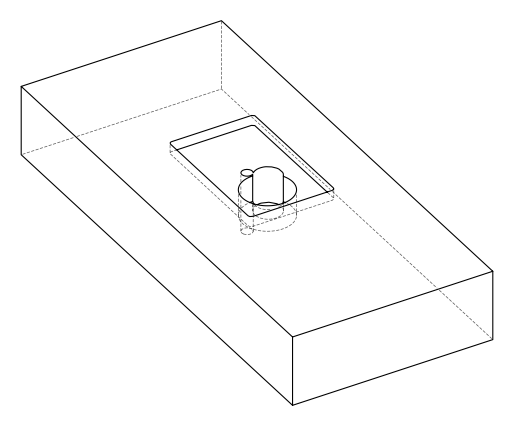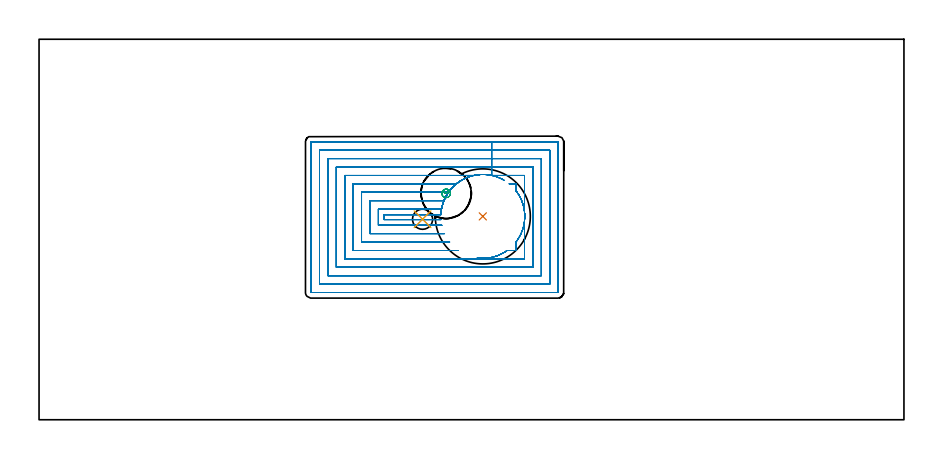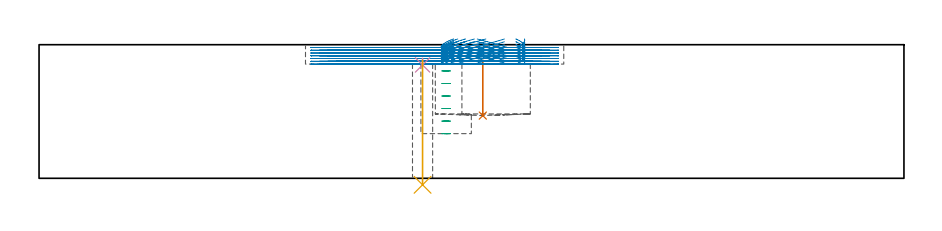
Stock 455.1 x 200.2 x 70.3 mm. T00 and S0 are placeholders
(PLAN: 5 operations, 4 tool changes, 37 min)
(1 INDEXABLE_INSERT_DRILL_BLIND_HOLE_FROM_SOLID | STEP1POCKET | NXT0302_038 | 0.12 min | 72055 mm3)
(2 MILL_RECTANGULAR_POCKET | POCKET_RECTANGULAR_STRAIGHT | UGT0201_123 | Follow Part, ap 1.475, ae 75% | 36.1 min | 97996 mm3)
(3 MILL_BLIND_HOLE_FROM_SOLID_MATERIAL | STEP1POCKET_1 | UGT0201_105 | Spiral | 0.52 min | 12203 mm3)
(4 SPOT_DRILL | STEP1HOLE | NXT0321_9005460120000 | 0.03 min | 3 mm3)
(5 DRILL_THROUGH_HOLE_INTO_CENTER | STEP1HOLE | NXT0301_077 | 0.27 min | 5274 mm3)
(TOOL NXT0302_038 | Index. Insert Drill 50mm [880-D5000L50-04] | D50 PA176 FL200 Z2)
(TOOL UGT0201_123 | Carbide End Mill 5.9 | D5.9 FL15 Z4)
(TOOL UGT0201_105 | End Mill 22 mm | D22 FL25 Z2)
(TOOL NXT0321_9005460120000 | NC Spot Drill, 142deg, 12mm, Carbide, Uncoated | D12 PA142 FL30 Z2)
(TOOL NXT0301_077 | Carbide Drill 10.6mm [860.1-1060-053A1-MM 2214] | D10.6 PA140 FL71 Z2)
(OP 1 INDEXABLE_INSERT_DRILL_BLIND_HOLE_FROM_SOLID)
G17 G21 G94 G90
T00 M6
G54
G17 G0 G90 X233.5 Y107. S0 M3
G43 Z80.3 H1
G94 G81 G98 Z33. F250. R62.1
G80
M5
M2
(OP 2 MILL_RECTANGULAR_POCKET)
G17 G21 G94 G90
T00 M6
G54
G17 G0 G90 X218.06 Y122.744 S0 M3
G43 Z80.3 H0
Z73.3
G94 G1 X217.931 Y122.626 Z73.253 F250.
X216.738 Y121.338 Z72.783
X215.652 Y119.96 Z72.312
X214.678 Y118.5 Z71.842
X213.823 Y116.967 Z71.372
X213.093 Y115.371 Z70.902
X212.492 Y113.723 Z70.431
X212.024 Y112.031 Z69.961
X211.692 Y110.308 Z69.491
X211.498 Y108.564 Z69.021
X211.471 Y107.9 Z68.843
X181.5 F500.
Y105.3
X211.518
G0 X220.316 Y124.673 Z73.3
G1 X219.11 Y123.718 Z72.888 F250.
X217.793 Y122.486 Z72.404
X216.58 Y121.151 Z71.921
X215.48 Y119.721 Z71.438
X214.501 Y118.206 Z70.954
X213.649 Y116.615 Z70.471
X212.93 Y114.961 Z69.988
X212.348 Y113.253 Z69.504
X211.908 Y111.504 Z69.021
X211.792 Y110.85 Z68.843
X178.55 F500.
Y102.35
X211.948
G0 X224.273 Y127.026 Z73.3
G1 X224.205 Y126.994 Z73.28 F250.
X223.603 Y126.714 Z73.102
X222.121 Y125.897 Z72.648
X220.706 Y124.969 Z72.195
X219.366 Y123.935 Z71.741
X218.11 Y122.802 Z71.288
X216.944 Y121.575 Z70.835
X215.875 Y120.263 Z70.381
X214.91 Y118.872 Z69.928
X214.055 Y117.412 Z69.474
X213.314 Y115.891 Z69.021
X213.065 Y115.275 Z68.843
X174.125 F500.
Y97.925
X213.406
G0 X229.064 Y128.588 Z73.3
G1 X228.22 Y128.417 Z73.069 F250.
X226.49 Y127.915 Z72.587
X224.808 Y127.274 Z72.104
X224.205 Y126.994 Z71.926
X223.603 Y126.714 Z71.748
X222.118 Y125.895 Z71.294
X220.699 Y124.964 Z70.839
X219.357 Y123.927 Z70.384
X218.098 Y122.79 Z69.93
X216.93 Y121.56 Z69.475
X215.86 Y120.243 Z69.021
X215.478 Y119.7 Z68.843
X169.7 F500.
Y93.5
X216.067
G0 X235.106 Y128.989 Z73.3
G1 X233.572 Y129.057 Z72.888 F250.
X231.772 Y128.989 Z72.406
X229.984 Y128.776 Z71.923
X228.22 Y128.417 Z71.441
X226.49 Y127.915 Z70.958
X224.808 Y127.274 Z70.476
X224.205 Y126.994 Z70.298
X223.603 Y126.714 Z70.12
X222.401 Y126.063 Z69.754
X221.241 Y125.338 Z69.387
X220.129 Y124.543 Z69.021
X219.613 Y124.125 Z68.843
X165.275 F500.
Y89.075
X220.66
G0 X230.574 Y85.148 Z73.3
G1 X232.108 Y84.989 Z72.887 F250.
X233.911 Y84.949 Z72.404
X235.711 Y85.056 Z71.92
X237.496 Y85.31 Z71.437
X239.255 Y85.71 Z70.954
X240.976 Y86.251 Z70.471
X242.646 Y86.931 Z69.987
X244.255 Y87.745 Z69.504
X245.793 Y88.688 Z69.021
X246.333 Y89.075 Z68.843
X251.025 F500.
Y93.624
G0 X244.859 Y125.886 Z73.3
G1 X243.772 Y126.518 Z72.963 F250.
X242.111 Y127.306 Z72.47
X240.389 Y127.953 Z71.978
X238.619 Y128.454 Z71.485
X236.814 Y128.806 Z70.992
X234.986 Y129.007 Z70.499
X233.148 Y129.054 Z70.006
X231.312 Y128.948 Z69.514
X229.491 Y128.69 Z69.021
X228.841 Y128.55 Z68.843
X160.85 F500.
Y84.65
X255.45
Y104.914
G0 X255.435 Y104.746 Z73.3
G1 X255.48 Y105.141 Z73.193 F250.
X255.558 Y106.838 Z72.738
X255.505 Y108.536 Z72.283
X255.321 Y110.226 Z71.828
X255.007 Y111.895 Z71.372
X254.567 Y113.536 Z70.917
X254.001 Y115.138 Z70.462
X253.313 Y116.692 Z70.007
X252.508 Y118.188 Z69.551
X251.591 Y119.618 Z69.096
X251.025 Y120.376 Z68.843
Y124.125 F500.
X247.384
G0 X250.92 Y93.482 Z73.3
G1 X251.041 Y93.628 Z73.249 F250.
X251.428 Y94.168 Z73.071
X251.815 Y94.709 Z72.893
X252.678 Y96.104 Z72.453
X253.435 Y97.56 Z72.013
X254.082 Y99.068 Z71.574
X254.615 Y100.62 Z71.134
X255.031 Y102.207 Z70.694
X255.329 Y103.821 Z70.255
X255.405 Y104.481 Z70.077
X255.48 Y105.141 Z69.899
X255.557 Y106.777 Z69.46
X255.513 Y108.415 Z69.021
X255.45 Y109.076 Z68.843
Y128.55 F500.
X238.151
Y132.975
X156.425
Y80.225
X259.875
Y132.975
X238.151
Y137.4
X152.
Y75.8
X264.3
Y137.4
X238.151
Y141.825
X147.575
Y71.375
X268.725
Y141.825
X238.151
Y146.25
X143.2
X143.17 Y146.252
X143.148 Y146.23
X143.15 Y146.2
Y67.
X143.148 Y66.97
X143.17 Y66.948
X143.2 Y66.95
X273.1
X273.13 Y66.948
X273.152 Y66.97
X273.15 Y67.
Y146.2
X273.152 Y146.23
X273.13 Y146.252
X273.1 Y146.25
X238.151
X237.151
G0 X218.06 Y122.744 Z71.843
G1 X217.929 Y122.623 Z71.795 F250.
X216.736 Y121.336 Z71.325
X215.65 Y119.958 Z70.855
X214.677 Y118.498 Z70.384
X213.822 Y116.966 Z69.914
X213.092 Y115.37 Z69.444
X212.492 Y113.722 Z68.974
X212.024 Y112.03 Z68.504
X211.692 Y110.307 Z68.034
X211.498 Y108.564 Z67.564
X211.471 Y107.9 Z67.386
X181.5 F500.
Y105.3
X211.518
G0 X220.316 Y124.673 Z71.843
G1 X219.108 Y123.716 Z71.43 F250.
X217.79 Y122.484 Z70.946
X216.578 Y121.149 Z70.463
X215.479 Y119.719 Z69.98
X214.5 Y118.204 Z69.497
X213.648 Y116.614 Z69.013
X212.929 Y114.96 Z68.53
X212.348 Y113.253 Z68.047
X211.907 Y111.504 Z67.564
X211.791 Y110.85 Z67.386
X178.55 F500.
Y102.35
X211.948
G0 X224.273 Y127.026 Z71.843
G1 X224.201 Y126.992 Z71.821 F250.
X223.599 Y126.712 Z71.643
X222.117 Y125.895 Z71.19
X220.703 Y124.967 Z70.737
X219.364 Y123.933 Z70.284
X218.108 Y122.8 Z69.83
X216.942 Y121.573 Z69.377
X215.874 Y120.261 Z68.924
X214.91 Y118.871 Z68.47
X214.054 Y117.412 Z68.017
X213.314 Y115.891 Z67.564
X213.064 Y115.275 Z67.386
X174.125 F500.
Y97.925
X213.406
G0 X229.064 Y128.588 Z71.843
G1 X228.256 Y128.425 Z71.622 F250.
X226.506 Y127.92 Z71.134
X224.803 Y127.272 Z70.646
X224.201 Y126.992 Z70.468
X223.599 Y126.712 Z70.29
X222.114 Y125.893 Z69.835
X220.697 Y124.962 Z69.381
X219.355 Y123.926 Z68.927
X218.097 Y122.789 Z68.472
X216.929 Y121.559 Z68.018
X215.86 Y120.243 Z67.564
X215.478 Y119.7 Z67.386
X169.7 F500.
Y93.5
X216.067
G0 X235.106 Y128.986 Z71.843
G1 X233.671 Y129.056 Z71.458 F250.
X231.851 Y128.995 Z70.97
X230.041 Y128.785 Z70.482
X228.256 Y128.425 Z69.994
X226.506 Y127.92 Z69.506
X224.803 Y127.272 Z69.017
X224.201 Y126.992 Z68.839
X223.599 Y126.712 Z68.662
X222.398 Y126.061 Z68.296
X221.24 Y125.337 Z67.93
X220.128 Y124.543 Z67.564
X219.613 Y124.125 Z67.386
X165.275 F500.
Y89.075
X220.66
G0 X230.574 Y85.148 Z71.843
G1 X232.107 Y84.989 Z71.43 F250.
X233.911 Y84.949 Z70.946
X235.711 Y85.056 Z70.463
X237.496 Y85.31 Z69.98
X239.255 Y85.71 Z69.497
X240.976 Y86.251 Z69.013
X242.646 Y86.931 Z68.53
X244.255 Y87.745 Z68.047
X245.793 Y88.688 Z67.564
X246.333 Y89.075 Z67.386
X251.025 F500.
Y93.624
G0 X244.858 Y125.884 Z71.843
G1 X243.951 Y126.423 Z71.56 F250.
X242.273 Y127.236 Z71.061
X240.533 Y127.905 Z70.561
X238.742 Y128.424 Z70.061
X236.914 Y128.791 Z69.562
X235.062 Y129.001 Z69.062
X233.198 Y129.055 Z68.563
X231.337 Y128.951 Z68.063
X229.491 Y128.69 Z67.564
X228.841 Y128.55 Z67.386
X160.85 F500.
Y84.65
X255.45
Y104.914
G0 X255.435 Y104.746 Z71.843
G1 X255.481 Y105.153 Z71.733 F250.
X255.558 Y107.02 Z71.232
X255.477 Y108.887 Z70.731
X255.238 Y110.74 Z70.231
X254.843 Y112.567 Z69.73
X254.295 Y114.353 Z69.229
X253.598 Y116.087 Z68.729
X252.757 Y117.756 Z68.228
X251.777 Y119.347 Z67.727
X251.025 Y120.376 Z67.386
Y124.125 F500.
X247.384
G0 X250.919 Y93.482 Z71.843
G1 X251.055 Y93.647 Z71.786 F250.
X251.441 Y94.187 Z71.608
X251.827 Y94.728 Z71.43
X252.688 Y96.122 Z70.99
X253.444 Y97.577 Z70.551
X254.088 Y99.084 Z70.112
X254.62 Y100.635 Z69.673
X255.034 Y102.221 Z69.233
X255.33 Y103.833 Z68.794
X255.406 Y104.493 Z68.616
X255.481 Y105.153 Z68.438
X255.557 Y106.784 Z68.001
X255.513 Y108.415 Z67.564
X255.45 Y109.076 Z67.386
Y128.55 F500.
X238.151
Y132.975
X156.425
Y80.225
X259.875
Y132.975
X238.151
Y137.4
X152.
Y75.8
X264.3
Y137.4
X238.151
Y141.825
X147.575
Y71.375
X268.725
Y141.825
X238.151
Y146.25
X143.2
X143.17 Y146.252
X143.148 Y146.23
X143.15 Y146.2
Y67.
X143.148 Y66.97
X143.17 Y66.948
X143.2 Y66.95
X273.1
X273.13 Y66.948
X273.152 Y66.97
X273.15 Y67.
Y146.2
X273.152 Y146.23
X273.13 Y146.252
X273.1 Y146.25
X238.151
X237.151
G0 X218.065 Y122.74 Z70.386
G1 X217.065 Y121.712 Z70.002 F250.
X215.91 Y120.31 Z69.515
X214.875 Y118.817 Z69.028
X213.965 Y117.244 Z68.541
X213.189 Y115.601 Z68.054
X212.55 Y113.9 Z67.567
X212.053 Y112.152 Z67.08
X211.702 Y110.369 Z66.593
X211.498 Y108.564 Z66.106
X211.471 Y107.9 Z65.929
X181.5 F500.
Y105.3
X211.518
G0 X220.322 Y124.665 Z70.386
G1 X219.529 Y124.07 Z70.12 F250.
X218.132 Y122.824 Z69.618
X216.846 Y121.463 Z69.117
X215.679 Y119.999 Z68.615
X214.641 Y118.44 Z68.113
X213.739 Y116.8 Z67.612
X212.979 Y115.089 Z67.11
X212.367 Y113.319 Z66.608
X211.907 Y111.504 Z66.106
X211.791 Y110.85 Z65.929
X178.55 F500.
Y102.35
X211.948
G0 X224.271 Y127.032 Z70.386
G1 X222.767 Y126.271 Z69.934 F250.
X221.243 Y125.34 Z69.455
X219.8 Y124.288 Z68.977
X218.447 Y123.123 Z68.499
X217.192 Y121.853 Z68.02
X216.045 Y120.485 Z67.542
X215.011 Y119.029 Z67.063
X214.099 Y117.494 Z66.585
X213.314 Y115.891 Z66.106
X213.064 Y115.275 Z65.929
X174.125 F500.
Y97.925
X213.406
G0 X229.061 Y128.607 Z70.386
G1 X227.276 Y128.163 Z69.893 F250.
X226.645 Y127.957 Z69.715
X226.014 Y127.75 Z69.537
X224.321 Y127.058 Z69.047
X222.691 Y126.229 Z68.557
X221.135 Y125.267 Z68.067
X219.664 Y124.18 Z67.577
X218.289 Y122.974 Z67.087
X217.018 Y121.659 Z66.597
X215.86 Y120.243 Z66.106
X215.478 Y119.7 Z65.929
X169.7 F500.
Y93.5
X216.067
G0 X235.105 Y128.982 Z70.386
G1 X234.503 Y129.035 Z70.224 F250.
X232.675 Y129.043 Z69.734
X230.853 Y128.899 Z69.244
X229.05 Y128.605 Z68.755
X227.276 Y128.163 Z68.265
X226.645 Y127.957 Z68.087
X226.014 Y127.75 Z67.909
X224.455 Y127.119 Z67.458
X222.949 Y126.372 Z67.008
X221.504 Y125.511 Z66.557
X220.128 Y124.543 Z66.106
X219.613 Y124.125 Z65.929
X165.275 F500.
Y89.075
X220.66
G0 X230.574 Y85.148 Z70.386
G1 X232.107 Y84.989 Z69.973 F250.
X233.911 Y84.949 Z69.489
X235.711 Y85.056 Z69.006
X237.496 Y85.31 Z68.523
X239.255 Y85.71 Z68.04
X240.976 Y86.251 Z67.556
X242.646 Y86.931 Z67.073
X244.255 Y87.745 Z66.59
X245.793 Y88.688 Z66.106
X246.333 Y89.075 Z65.929
X251.025 F500.
Y93.624
G0 X244.858 Y125.895 Z70.386
G1 X243.554 Y126.632 Z69.985 F250.
X241.912 Y127.39 Z69.5
X240.212 Y128.011 Z69.015
X238.468 Y128.49 Z68.53
X236.69 Y128.825 Z68.046
X234.891 Y129.014 Z67.561
X233.082 Y129.054 Z67.076
X231.276 Y128.946 Z66.591
X229.485 Y128.69 Z66.106
X228.836 Y128.55 Z65.929
X160.85 F500.
Y84.65
X255.45
Y104.914
G0 X255.426 Y104.746 Z70.386
G1 X255.533 Y105.945 Z70.063 F250.
X255.544 Y107.791 Z69.568
X255.4 Y109.631 Z69.074
X255.103 Y111.453 Z68.579
X254.655 Y113.244 Z68.085
X254.059 Y114.99 Z67.59
X253.319 Y116.681 Z67.096
X252.44 Y118.304 Z66.601
X251.428 Y119.848 Z66.106
X251.025 Y120.376 Z65.929
Y124.125 F500.
X247.384
G0 X250.914 Y93.486 Z70.386
G1 X251.207 Y93.848 Z70.261 F250.
X252.231 Y95.352 Z69.773
X253.128 Y96.935 Z69.286
X253.891 Y98.586 Z68.798
X254.516 Y100.295 Z68.311
X254.889 Y101.645 Z67.936
X255.051 Y102.289 Z67.758
X255.326 Y103.805 Z67.345
X255.496 Y105.336 Z66.932
X255.558 Y106.875 Z66.519
X255.513 Y108.415 Z66.106
X255.45 Y109.076 Z65.929
Y128.55 F500.
X238.156
Y132.975
X156.425
Y80.225
X259.875
Y132.975
X238.156
Y137.4
X152.
Y75.8
X264.3
Y137.4
X238.156
Y141.825
X147.575
Y71.375
X268.725
Y141.825
X238.156
Y146.25
X143.2
X143.17 Y146.252
X143.148 Y146.23
X143.15 Y146.2
Y67.
X143.148 Y66.97
X143.17 Y66.948
X143.2 Y66.95
X273.1
X273.13 Y66.948
X273.152 Y66.97
X273.15 Y67.
Y146.2
X273.152 Y146.23
X273.13 Y146.252
X273.1 Y146.25
X238.156
X237.156
G0 X218.065 Y122.74 Z68.929
G1 X217.066 Y121.713 Z68.545 F250.
X215.911 Y120.31 Z68.058
X214.875 Y118.817 Z67.571
X213.966 Y117.244 Z67.084
X213.189 Y115.601 Z66.597
X212.55 Y113.9 Z66.11
X212.053 Y112.152 Z65.623
X211.702 Y110.369 Z65.136
X211.498 Y108.564 Z64.649
X211.471 Y107.9 Z64.471
X181.5 F500.
Y105.3
X211.518
G0 X220.322 Y124.665 Z68.929
G1 X219.53 Y124.071 Z68.663 F250.
X218.133 Y122.824 Z68.161
X216.846 Y121.464 Z67.66
X215.68 Y119.999 Z67.158
X214.641 Y118.441 Z66.656
X213.739 Y116.8 Z66.155
X212.979 Y115.089 Z65.653
X212.367 Y113.319 Z65.151
X211.907 Y111.504 Z64.649
X211.791 Y110.85 Z64.471
X178.55 F500.
Y102.35
X211.948
G0 X224.271 Y127.032 Z68.929
G1 X222.767 Y126.272 Z68.477 F250.
X221.244 Y125.34 Z67.999
X219.801 Y124.289 Z67.52
X218.447 Y123.124 Z67.042
X217.193 Y121.853 Z66.563
X216.045 Y120.486 Z66.085
X215.011 Y119.029 Z65.606
X214.099 Y117.494 Z65.128
X213.314 Y115.891 Z64.649
X213.064 Y115.275 Z64.471
X174.125 F500.
Y97.925
X213.406
G0 X229.061 Y128.607 Z68.929
G1 X227.277 Y128.163 Z68.436 F250.
X226.646 Y127.957 Z68.258
X226.015 Y127.751 Z68.08
X224.322 Y127.059 Z67.59
X222.691 Y126.229 Z67.1
X221.135 Y125.267 Z66.61
X219.665 Y124.18 Z66.12
X218.289 Y122.974 Z65.63
X217.018 Y121.659 Z65.139
X215.86 Y120.243 Z64.649
X215.478 Y119.7 Z64.471
X169.7 F500.
Y93.5
X216.067
G0 X235.105 Y128.984 Z68.929
G1 X234.622 Y129.029 Z68.798 F250.
X232.765 Y129.046 Z68.301
X230.913 Y128.906 Z67.803
X229.08 Y128.611 Z67.306
X227.277 Y128.163 Z66.808
X226.646 Y127.957 Z66.63
X226.015 Y127.751 Z66.452
X224.456 Y127.12 Z66.001
X222.949 Y126.372 Z65.551
X221.504 Y125.511 Z65.1
X220.128 Y124.543 Z64.649
X219.613 Y124.125 Z64.471
X165.275 F500.
Y89.075
X220.66
G0 X230.574 Y85.148 Z68.929
G1 X232.107 Y84.989 Z68.515 F250.
X233.911 Y84.949 Z68.032
X235.711 Y85.056 Z67.549
X237.496 Y85.31 Z67.066
X239.255 Y85.71 Z66.582
X240.976 Y86.251 Z66.099
X242.646 Y86.931 Z65.616
X244.255 Y87.745 Z65.133
X245.793 Y88.688 Z64.649
X246.333 Y89.075 Z64.471
X251.025 F500.
Y93.624
G0 X244.854 Y125.89 Z68.929
G1 X243.772 Y126.519 Z68.593 F250.
X242.11 Y127.307 Z68.1
X240.388 Y127.954 Z67.607
X238.617 Y128.455 Z67.114
X236.812 Y128.807 Z66.621
X234.983 Y129.008 Z66.128
X233.144 Y129.055 Z65.635
X231.307 Y128.949 Z65.142
X229.485 Y128.69 Z64.649
X228.836 Y128.55 Z64.471
X160.85 F500.
Y84.65
X255.45
Y104.914
G0 X255.435 Y104.746 Z68.929
G1 X255.469 Y105.009 Z68.857 F250.
X255.557 Y106.752 Z68.39
X255.507 Y108.496 Z67.922
X255.32 Y110.231 Z67.455
X254.996 Y111.946 Z66.987
X254.537 Y113.63 Z66.52
X253.947 Y115.272 Z66.052
X253.229 Y116.862 Z65.584
X252.388 Y118.391 Z65.117
X251.428 Y119.848 Z64.649
X251.025 Y120.376 Z64.471
Y124.125 F500.
X247.384
G0 X250.914 Y93.486 Z68.929
G1 X251.207 Y93.848 Z68.804 F250.
X252.231 Y95.352 Z68.316
X253.128 Y96.935 Z67.829
X253.891 Y98.586 Z67.341
X254.516 Y100.295 Z66.854
X254.699 Y100.933 Z66.676
X254.881 Y101.572 Z66.498
X255.24 Y103.259 Z66.036
X255.465 Y104.969 Z65.574
X255.556 Y106.691 Z65.111
X255.513 Y108.415 Z64.649
X255.45 Y109.076 Z64.471
Y128.55 F500.
X238.156
Y132.975
X156.425
Y80.225
X259.875
Y132.975
X238.156
Y137.4
X152.
Y75.8
X264.3
Y137.4
X238.156
Y141.825
X147.575
Y71.375
X268.725
Y141.825
X238.156
Y146.25
X143.2
X143.17 Y146.252
X143.148 Y146.23
X143.15 Y146.2
Y67.
X143.148 Y66.97
X143.17 Y66.948
X143.2 Y66.95
X273.1
X273.13 Y66.948
X273.152 Y66.97
X273.15 Y67.
Y146.2
X273.152 Y146.23
X273.13 Y146.252
X273.1 Y146.25
X238.156
X237.156
G0 X218.065 Y122.74 Z67.471
G1 X217.066 Y121.713 Z67.087 F250.
X215.911 Y120.31 Z66.601
X214.875 Y118.817 Z66.114
X213.966 Y117.244 Z65.627
X213.189 Y115.601 Z65.14
X212.55 Y113.9 Z64.653
X212.053 Y112.152 Z64.166
X211.702 Y110.369 Z63.679
X211.498 Y108.564 Z63.192
X211.471 Y107.9 Z63.014
X181.5 F500.
Y105.3
X211.518
G0 X220.322 Y124.665 Z67.471
G1 X219.53 Y124.071 Z67.206 F250.
X218.133 Y122.824 Z66.704
X216.846 Y121.464 Z66.203
X215.68 Y119.999 Z65.701
X214.641 Y118.441 Z65.199
X213.739 Y116.8 Z64.697
X212.979 Y115.089 Z64.196
X212.367 Y113.319 Z63.694
X211.907 Y111.504 Z63.192
X211.791 Y110.85 Z63.014
X178.55 F500.
Y102.35
X211.948
G0 X224.271 Y127.032 Z67.471
G1 X222.767 Y126.272 Z67.02 F250.
X221.244 Y125.34 Z66.541
X219.801 Y124.289 Z66.063
X218.447 Y123.124 Z65.585
X217.193 Y121.853 Z65.106
X216.045 Y120.486 Z64.628
X215.011 Y119.029 Z64.149
X214.099 Y117.494 Z63.671
X213.314 Y115.891 Z63.192
X213.064 Y115.275 Z63.014
X174.125 F500.
Y97.925
X213.406
G0 X229.061 Y128.607 Z67.471
G1 X229.044 Y128.604 Z67.467 F250.
X227.277 Y128.163 Z66.979
X226.646 Y127.957 Z66.801
X226.015 Y127.751 Z66.623
X224.322 Y127.059 Z66.133
X222.691 Y126.229 Z65.643
X221.135 Y125.267 Z65.153
X219.665 Y124.18 Z64.663
X218.289 Y122.974 Z64.172
X217.018 Y121.659 Z63.682
X215.86 Y120.243 Z63.192
X215.478 Y119.7 Z63.014
X169.7 F500.
Y93.5
X216.067
G0 X235.105 Y128.982 Z67.471
G1 X234.475 Y129.036 Z67.302 F250.
X232.655 Y129.042 Z66.814
X230.84 Y128.898 Z66.326
X229.044 Y128.604 Z65.839
X227.277 Y128.163 Z65.351
X226.646 Y127.957 Z65.173
X226.015 Y127.751 Z64.995
X224.456 Y127.12 Z64.544
X222.949 Y126.372 Z64.094
X221.504 Y125.511 Z63.643
X220.128 Y124.543 Z63.192
X219.613 Y124.125 Z63.014
X165.275 F500.
Y89.075
X220.66
G0 X230.574 Y85.148 Z67.471
G1 X232.107 Y84.989 Z67.058 F250.
X233.911 Y84.949 Z66.575
X235.711 Y85.056 Z66.092
X237.496 Y85.31 Z65.609
X239.255 Y85.71 Z65.125
X240.976 Y86.251 Z64.642
X242.646 Y86.931 Z64.159
X244.255 Y87.745 Z63.675
X245.793 Y88.688 Z63.192
X246.333 Y89.075 Z63.014
X251.025 F500.
Y93.624
G0 X244.859 Y125.899 Z67.471
G1 X243.542 Y126.638 Z67.067 F250.
X242.012 Y127.347 Z66.615
X240.432 Y127.938 Z66.163
X239.795 Y128.128 Z65.985
X239.159 Y128.318 Z65.807
X237.6 Y128.673 Z65.379
X236.945 Y128.777 Z65.201
X236.289 Y128.88 Z65.023
X234.587 Y129.031 Z64.565
X232.88 Y129.049 Z64.107
X231.175 Y128.936 Z63.65
X229.485 Y128.69 Z63.192
X228.836 Y128.55 Z63.014
X160.85 F500.
Y84.65
X255.45
Y104.914
G0 X255.441 Y104.745 Z67.471
G1 X255.552 Y106.457 Z67.012 F250.
X255.523 Y108.239 Z66.534
X255.351 Y110.012 Z66.057
X255.036 Y111.766 Z65.579
X254.581 Y113.489 Z65.102
X253.988 Y115.169 Z64.625
X253.262 Y116.796 Z64.147
X252.407 Y118.359 Z63.67
X251.428 Y119.848 Z63.192
X251.025 Y120.376 Z63.014
Y124.125 F500.
X247.384
G0 X250.91 Y93.489 Z67.471
G1 X251.579 Y94.365 Z67.176 F250.
X252.576 Y95.926 Z66.68
X253.439 Y97.566 Z66.183
X254.161 Y99.272 Z65.687
X254.375 Y99.901 Z65.509
X254.589 Y100.53 Z65.331
X254.97 Y101.935 Z64.941
X255.257 Y103.363 Z64.55
X255.347 Y104.021 Z64.372
X255.436 Y104.679 Z64.194
X255.554 Y106.545 Z63.693
X255.513 Y108.415 Z63.192
X255.45 Y109.076 Z63.014
Y128.55 F500.
X238.154
Y132.975
X156.425
Y80.225
X259.875
Y132.975
X238.154
Y137.4
X152.
Y75.8
X264.3
Y137.4
X238.154
Y141.825
X147.575
Y71.375
X268.725
Y141.825
X238.154
Y146.25
X143.2
X143.17 Y146.252
X143.148 Y146.23
X143.15 Y146.2
Y67.
X143.148 Y66.97
X143.17 Y66.948
X143.2 Y66.95
X273.1
X273.13 Y66.948
X273.152 Y66.97
X273.15 Y67.
Y146.2
X273.152 Y146.23
X273.13 Y146.252
X273.1 Y146.25
X238.154
X237.154
G0 X218.065 Y122.74 Z66.014
G1 X217.066 Y121.713 Z65.63 F250.
X215.911 Y120.31 Z65.143
X214.875 Y118.817 Z64.657
X213.966 Y117.244 Z64.17
X213.189 Y115.601 Z63.683
X212.55 Y113.9 Z63.196
X212.053 Y112.152 Z62.709
X211.702 Y110.369 Z62.222
X211.498 Y108.564 Z61.735
X211.471 Y107.9 Z61.557
X181.5 F500.
Y105.3
X211.518
G0 X220.322 Y124.665 Z66.014
G1 X219.53 Y124.071 Z65.749 F250.
X218.133 Y122.824 Z65.247
X216.846 Y121.464 Z64.745
X215.68 Y119.999 Z64.244
X214.641 Y118.441 Z63.742
X213.739 Y116.8 Z63.24
X212.979 Y115.089 Z62.739
X212.367 Y113.319 Z62.237
X211.907 Y111.504 Z61.735
X211.791 Y110.85 Z61.557
X178.55 F500.
Y102.35
X211.948
G0 X224.271 Y127.032 Z66.014
G1 X222.767 Y126.272 Z65.563 F250.
X221.244 Y125.34 Z65.084
X219.801 Y124.289 Z64.606
X218.447 Y123.124 Z64.127
X217.193 Y121.853 Z63.649
X216.045 Y120.486 Z63.17
X215.011 Y119.029 Z62.692
X214.099 Y117.494 Z62.214
X213.314 Y115.891 Z61.735
X213.064 Y115.275 Z61.557
X174.125 F500.
Y97.925
X213.406
G0 X229.061 Y128.607 Z66.014
G1 X229.044 Y128.604 Z66.01 F250.
X227.277 Y128.163 Z65.522
X226.646 Y127.957 Z65.344
X226.015 Y127.751 Z65.166
X224.322 Y127.059 Z64.676
X222.691 Y126.229 Z64.186
X221.135 Y125.267 Z63.696
X219.665 Y124.18 Z63.205
X218.289 Y122.974 Z62.715
X217.018 Y121.659 Z62.225
X215.86 Y120.243 Z61.735
X215.478 Y119.7 Z61.557
X169.7 F500.
Y93.5
X216.067
G0 X235.105 Y128.982 Z66.014
G1 X234.475 Y129.036 Z65.845 F250.
X232.655 Y129.042 Z65.357
X230.84 Y128.898 Z64.869
X229.044 Y128.604 Z64.382
X227.277 Y128.163 Z63.894
X226.646 Y127.957 Z63.716
X226.015 Y127.751 Z63.538
X224.456 Y127.12 Z63.087
X222.949 Y126.372 Z62.636
X221.504 Y125.511 Z62.186
X220.128 Y124.543 Z61.735
X219.613 Y124.125 Z61.557
X165.275 F500.
Y89.075
X220.66
G0 X230.574 Y85.148 Z66.014
G1 X232.107 Y84.989 Z65.601 F250.
X233.911 Y84.949 Z65.118
X235.711 Y85.056 Z64.635
X237.496 Y85.31 Z64.151
X239.255 Y85.71 Z63.668
X240.976 Y86.251 Z63.185
X242.646 Y86.931 Z62.702
X244.255 Y87.745 Z62.218
X245.793 Y88.688 Z61.735
X246.333 Y89.075 Z61.557
X251.025 F500.
Y93.624
G0 X244.859 Y125.899 Z66.014
G1 X243.542 Y126.638 Z65.61 F250.
X242.012 Y127.347 Z65.158
X240.432 Y127.938 Z64.706
X239.795 Y128.128 Z64.528
X239.159 Y128.318 Z64.35
X237.6 Y128.673 Z63.921
X236.945 Y128.777 Z63.744
X236.289 Y128.88 Z63.566
X234.587 Y129.031 Z63.108
X232.88 Y129.049 Z62.65
X231.175 Y128.936 Z62.193
X229.485 Y128.69 Z61.735
X228.836 Y128.55 Z61.557
X160.85 F500.
Y84.65
X255.45
Y104.914
G0 X255.441 Y104.745 Z66.014
G1 X255.552 Y106.457 Z65.555 F250.
X255.523 Y108.239 Z65.077
X255.351 Y110.012 Z64.6
X255.036 Y111.766 Z64.122
X254.581 Y113.489 Z63.645
X253.988 Y115.169 Z63.167
X253.262 Y116.796 Z62.69
X252.407 Y118.359 Z62.213
X251.428 Y119.848 Z61.735
X251.025 Y120.376 Z61.557
Y124.125 F500.
X247.384
G0 X250.91 Y93.489 Z66.014
G1 X251.579 Y94.365 Z65.719 F250.
X252.576 Y95.926 Z65.222
X253.439 Y97.566 Z64.726
X254.161 Y99.272 Z64.23
X254.375 Y99.901 Z64.052
X254.589 Y100.53 Z63.874
X254.97 Y101.935 Z63.483
X255.257 Y103.363 Z63.093
X255.347 Y104.021 Z62.915
X255.436 Y104.679 Z62.737
X255.554 Y106.545 Z62.236
X255.513 Y108.415 Z61.735
X255.45 Y109.076 Z61.557
Y128.55 F500.
X238.154
Y132.975
X156.425
Y80.225
X259.875
Y132.975
X238.154
Y137.4
X152.
Y75.8
X264.3
Y137.4
X238.154
Y141.825
X147.575
Y71.375
X268.725
Y141.825
X238.154
Y146.25
X143.2
X143.17 Y146.252
X143.148 Y146.23
X143.15 Y146.2
Y67.
X143.148 Y66.97
X143.17 Y66.948
X143.2 Y66.95
X273.1
X273.13 Y66.948
X273.152 Y66.97
X273.15 Y67.
Y146.2
X273.152 Y146.23
X273.13 Y146.252
X273.1 Y146.25
X238.154
X237.154
G0 X218.065 Y122.74 Z64.557
G1 X217.066 Y121.713 Z64.173 F250.
X215.911 Y120.31 Z63.686
X214.875 Y118.817 Z63.199
X213.966 Y117.244 Z62.712
X213.189 Y115.601 Z62.226
X212.55 Y113.9 Z61.739
X212.053 Y112.152 Z61.252
X211.702 Y110.369 Z60.765
X211.498 Y108.564 Z60.278
X211.471 Y107.9 Z60.1
X181.5 F500.
Y105.3
X211.518
G0 X220.322 Y124.665 Z64.557
G1 X219.53 Y124.071 Z64.292 F250.
X218.133 Y122.824 Z63.79
X216.846 Y121.464 Z63.288
X215.68 Y119.999 Z62.787
X214.641 Y118.441 Z62.285
X213.739 Y116.8 Z61.783
X212.979 Y115.089 Z61.281
X212.367 Y113.319 Z60.78
X211.907 Y111.504 Z60.278
X211.791 Y110.85 Z60.1
X178.55 F500.
Y102.35
X211.948
G0 X224.271 Y127.032 Z64.557
G1 X222.767 Y126.272 Z64.106 F250.
X221.244 Y125.34 Z63.627
X219.801 Y124.289 Z63.149
X218.447 Y123.124 Z62.67
X217.193 Y121.853 Z62.192
X216.045 Y120.486 Z61.713
X215.011 Y119.029 Z61.235
X214.099 Y117.494 Z60.756
X213.314 Y115.891 Z60.278
X213.064 Y115.275 Z60.1
X174.125 F500.
Y97.925
X213.406
G0 X229.061 Y128.607 Z64.557
G1 X227.277 Y128.163 Z64.065 F250.
X226.646 Y127.957 Z63.887
X226.015 Y127.751 Z63.709
X224.322 Y127.059 Z63.219
X222.691 Y126.229 Z62.729
X221.135 Y125.267 Z62.238
X219.665 Y124.18 Z61.748
X218.289 Y122.974 Z61.258
X217.018 Y121.659 Z60.768
X215.86 Y120.243 Z60.278
X215.478 Y119.7 Z60.1
X169.7 F500.
Y93.5
X216.067
G0 X235.105 Y128.984 Z64.557
G1 X234.622 Y129.029 Z64.427 F250.
X232.765 Y129.046 Z63.929
X230.913 Y128.906 Z63.432
X229.08 Y128.611 Z62.934
X227.277 Y128.163 Z62.437
X226.646 Y127.957 Z62.259
X226.015 Y127.751 Z62.081
X224.456 Y127.12 Z61.63
X222.949 Y126.372 Z61.179
X221.504 Y125.511 Z60.729
X220.128 Y124.543 Z60.278
X219.613 Y124.125 Z60.1
X165.275 F500.
Y89.075
X220.66
G0 X230.574 Y85.148 Z64.557
G1 X232.107 Y84.989 Z64.144 F250.
X233.911 Y84.949 Z63.661
X235.711 Y85.056 Z63.178
X237.496 Y85.31 Z62.694
X239.255 Y85.71 Z62.211
X240.976 Y86.251 Z61.728
X242.646 Y86.931 Z61.244
X244.255 Y87.745 Z60.761
X245.793 Y88.688 Z60.278
X246.333 Y89.075 Z60.1
X251.025 F500.
Y93.624
G0 X244.854 Y125.89 Z64.557
G1 X243.772 Y126.519 Z64.222 F250.
X242.11 Y127.307 Z63.729
X240.388 Y127.954 Z63.236
X238.617 Y128.455 Z62.743
X236.812 Y128.807 Z62.25
X234.983 Y129.008 Z61.757
X233.144 Y129.055 Z61.264
X231.307 Y128.949 Z60.771
X229.485 Y128.69 Z60.278
X228.836 Y128.55 Z60.1
X160.85 F500.
Y84.65
X255.45
Y104.914
G0 X255.435 Y104.746 Z64.557
G1 X255.469 Y105.009 Z64.486 F250.
X255.557 Y106.752 Z64.018
X255.507 Y108.496 Z63.551
X255.32 Y110.231 Z63.083
X254.996 Y111.946 Z62.616
X254.537 Y113.63 Z62.148
X253.947 Y115.272 Z61.681
X253.229 Y116.862 Z61.213
X252.388 Y118.391 Z60.746
X251.428 Y119.848 Z60.278
X251.025 Y120.376 Z60.1
Y124.125 F500.
X247.384
G0 X250.914 Y93.486 Z64.557
G1 X251.207 Y93.848 Z64.432 F250.
X252.231 Y95.352 Z63.945
X253.128 Y96.935 Z63.457
X253.891 Y98.586 Z62.97
X254.516 Y100.295 Z62.482
X254.699 Y100.933 Z62.304
X254.881 Y101.572 Z62.126
X255.24 Y103.259 Z61.664
X255.465 Y104.969 Z61.202
X255.556 Y106.691 Z60.74
X255.513 Y108.415 Z60.278
X255.45 Y109.076 Z60.1
Y128.55 F500.
X238.156
Y132.975
X156.425
Y80.225
X259.875
Y132.975
X238.156
Y137.4
X152.
Y75.8
X264.3
Y137.4
X238.156
Y141.825
X147.575
Y71.375
X268.725
Y141.825
X238.156
Y146.25
X143.2
X143.17 Y146.252
X143.148 Y146.23
X143.15 Y146.2
Y67.
X143.148 Y66.97
X143.17 Y66.948
X143.2 Y66.95
X273.1
X273.13 Y66.948
X273.152 Y66.97
X273.15 Y67.
Y146.2
X273.152 Y146.23
X273.13 Y146.252
X273.1 Y146.25
X238.156
X237.156
G0 Z80.3
M5
M2
(OP 3 MILL_BLIND_HOLE_FROM_SOLID_MATERIAL)
G17 G21 G94 G90
T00 M6
G54
G17 G0 G90 X214.2 Y119.1 S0 M3
G43 Z80.3 H0
Z56.5
G94 G3 X215.325 Y120.225 R1.125 F250.
X214.2 Y121.35 R1.125
X211.95 Y119.1 R2.25
X214.2 Y121.35 R-2.25
X213.075 Y120.225 R1.125
X214.2 Y119.1 R1.125
G0 Z49.9
G3 X215.325 Y120.225 R1.125
X214.2 Y121.35 R1.125
X211.95 Y119.1 R2.25
X214.2 Y121.35 R-2.25
X213.075 Y120.225 R1.125
X214.2 Y119.1 R1.125
G0 Z43.3
G3 X215.325 Y120.225 R1.125
X214.2 Y121.35 R1.125
X211.95 Y119.1 R2.25
X214.2 Y121.35 R-2.25
X213.075 Y120.225 R1.125
X214.2 Y119.1 R1.125
G0 Z36.7
G3 X215.325 Y120.225 R1.125
X214.2 Y121.35 R1.125
X211.95 Y119.1 R2.25
X214.2 Y121.35 R-2.25
X213.075 Y120.225 R1.125
X214.2 Y119.1 R1.125
G0 Z30.1
G3 X215.325 Y120.225 R1.125
X214.2 Y121.35 R1.125
X211.95 Y119.1 R2.25
X214.2 Y121.35 R-2.25
X213.075 Y120.225 R1.125
X214.2 Y119.1 R1.125
G0 Z23.5
G3 X215.325 Y120.225 R1.125
X214.2 Y121.35 R1.125
X211.95 Y119.1 R2.25
X214.2 Y121.35 R-2.25
X213.075 Y120.225 R1.125
X214.2 Y119.1 R1.125
G0 Z80.3
M5
M2
(OP 4 SPOT_DRILL)
G17 G21 G94 G90
T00 M6
G54
G17 G0 G90 X201.8 Y105.5 S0 M3
G43 Z80.3 H0
G94 G81 G98 Z59.644 F250. R63.1
G80
M5
M2
(OP 5 DRILL_THROUGH_HOLE_INTO_CENTER)
G17 G21 G94 G90
T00 M6
G54
G17 G0 G90 X201.8 Y105.5 S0 M3
G43 Z80.3 H1
G94 G73 G98 Z-3.429 F250. Q10.588 R62.1
G80
M5
M2
